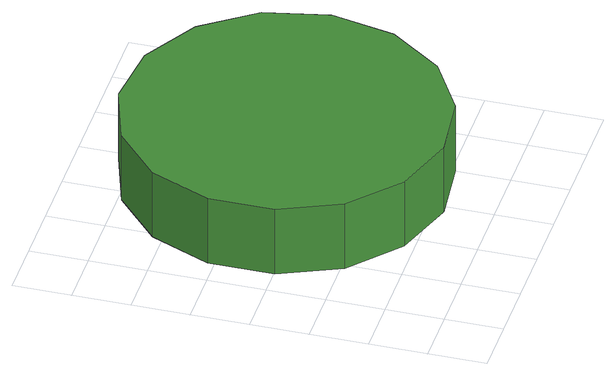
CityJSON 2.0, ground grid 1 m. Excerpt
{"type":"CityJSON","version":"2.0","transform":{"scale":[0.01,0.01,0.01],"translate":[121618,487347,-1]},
"CityObjects":{
"tree1":{"type":"SolitaryVegetationObject","attributes":{"function":"something"},"geometry":[{"type":"MultiSurface","lod":"1","boundaries":[[[0,1,2,3,4,5,6,7,8,9,10,11,12,13,14]],[[15,16,17,18,19,20,21,22,23,24,25,26,27,28,29]],[[0,29,28,1]],[[1,28,27,2]],[[2,27,26,3]],[[3,26,25,4]],[[4,25,24,5]],[[5,24,23,6]],[[6,23,22,7]],[[7,22,21,8]],[[8,21,20,9]],[[9,20,19,10]],[[10,19,18,11]],[[11,18,17,12]],[[12,17,16,13]],[[13,16,15,14]],[[14,15,29,0]]]}]}
},
"vertices":[
[591,356,193],[567,468,193],[500,560,193],[401,618,193],[287,630,193],[178,594,193],[93,518,193],[47,413,193],[47,299,193],[93,194,193],[178,118,193],[287,82,193],[401,94,193],[500,152,193],[567,244,193],[567,244,64],[500,152,64],[401,94,64],[287,82,64],[178,118,64],[93,194,64],[47,299,64],[47,413,64],[93,518,64],[178,594,64],[287,630,64],[401,618,64],[500,560,64],[567,468,64],[591,356,64]
]}
